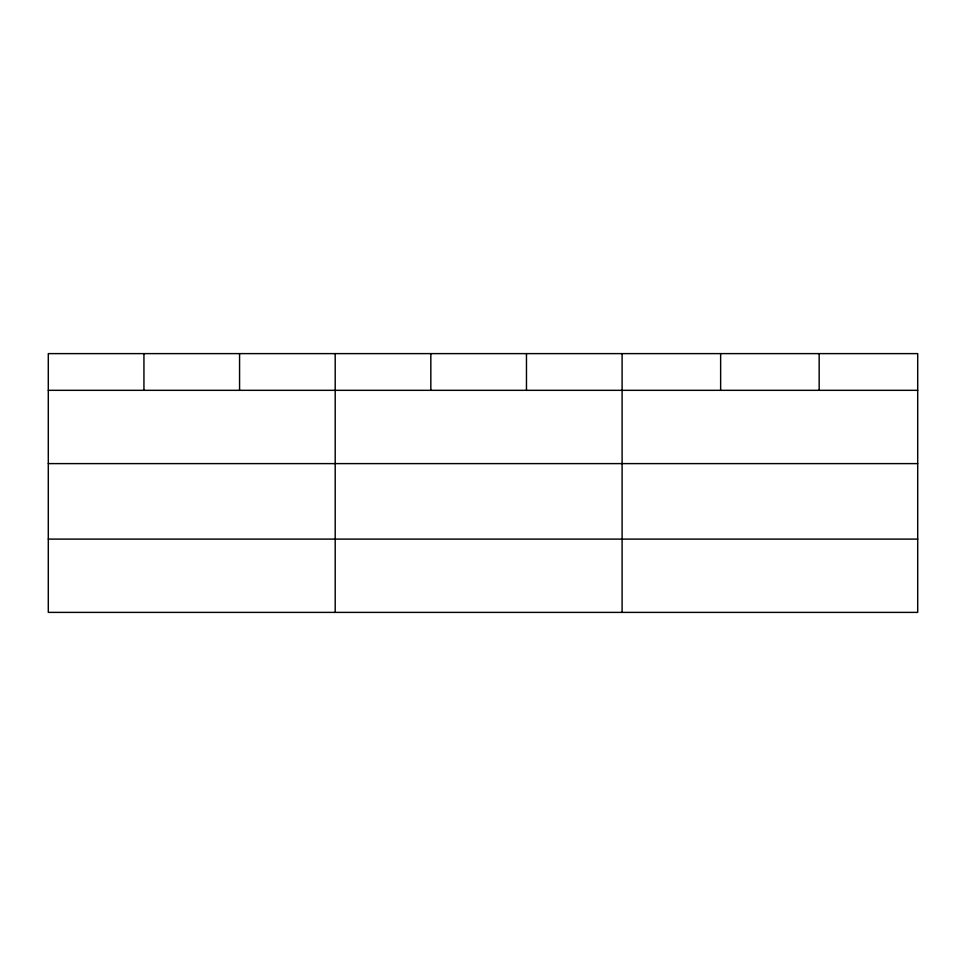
<?xml version="1.0" encoding="UTF-8"?>
<svg xmlns="http://www.w3.org/2000/svg" width="966" height="966" viewBox="0 0 966 966"><rect width="100%" height="100%" fill="white"/><g stroke="black" fill="none" stroke-linecap="round" stroke-linejoin="round"><path stroke-width="1.45" d="M917.7 463.608L917.7 353.616L48.3 353.616L48.3 612.384L917.7 612.384L917.7 463.608L48.3 463.608M48.3 390.324L917.7 390.324M48.3 539.1L917.7 539.1M819.168 353.616L819.168 390.324M720.636 353.616L720.636 390.324M622.104 353.616L622.104 612.384M526.47 353.616L526.47 390.324M430.836 353.616L430.836 390.324M335.202 353.616L335.202 612.384M239.568 353.616L239.568 390.324M143.934 353.616L143.934 390.324"/></g></svg>
